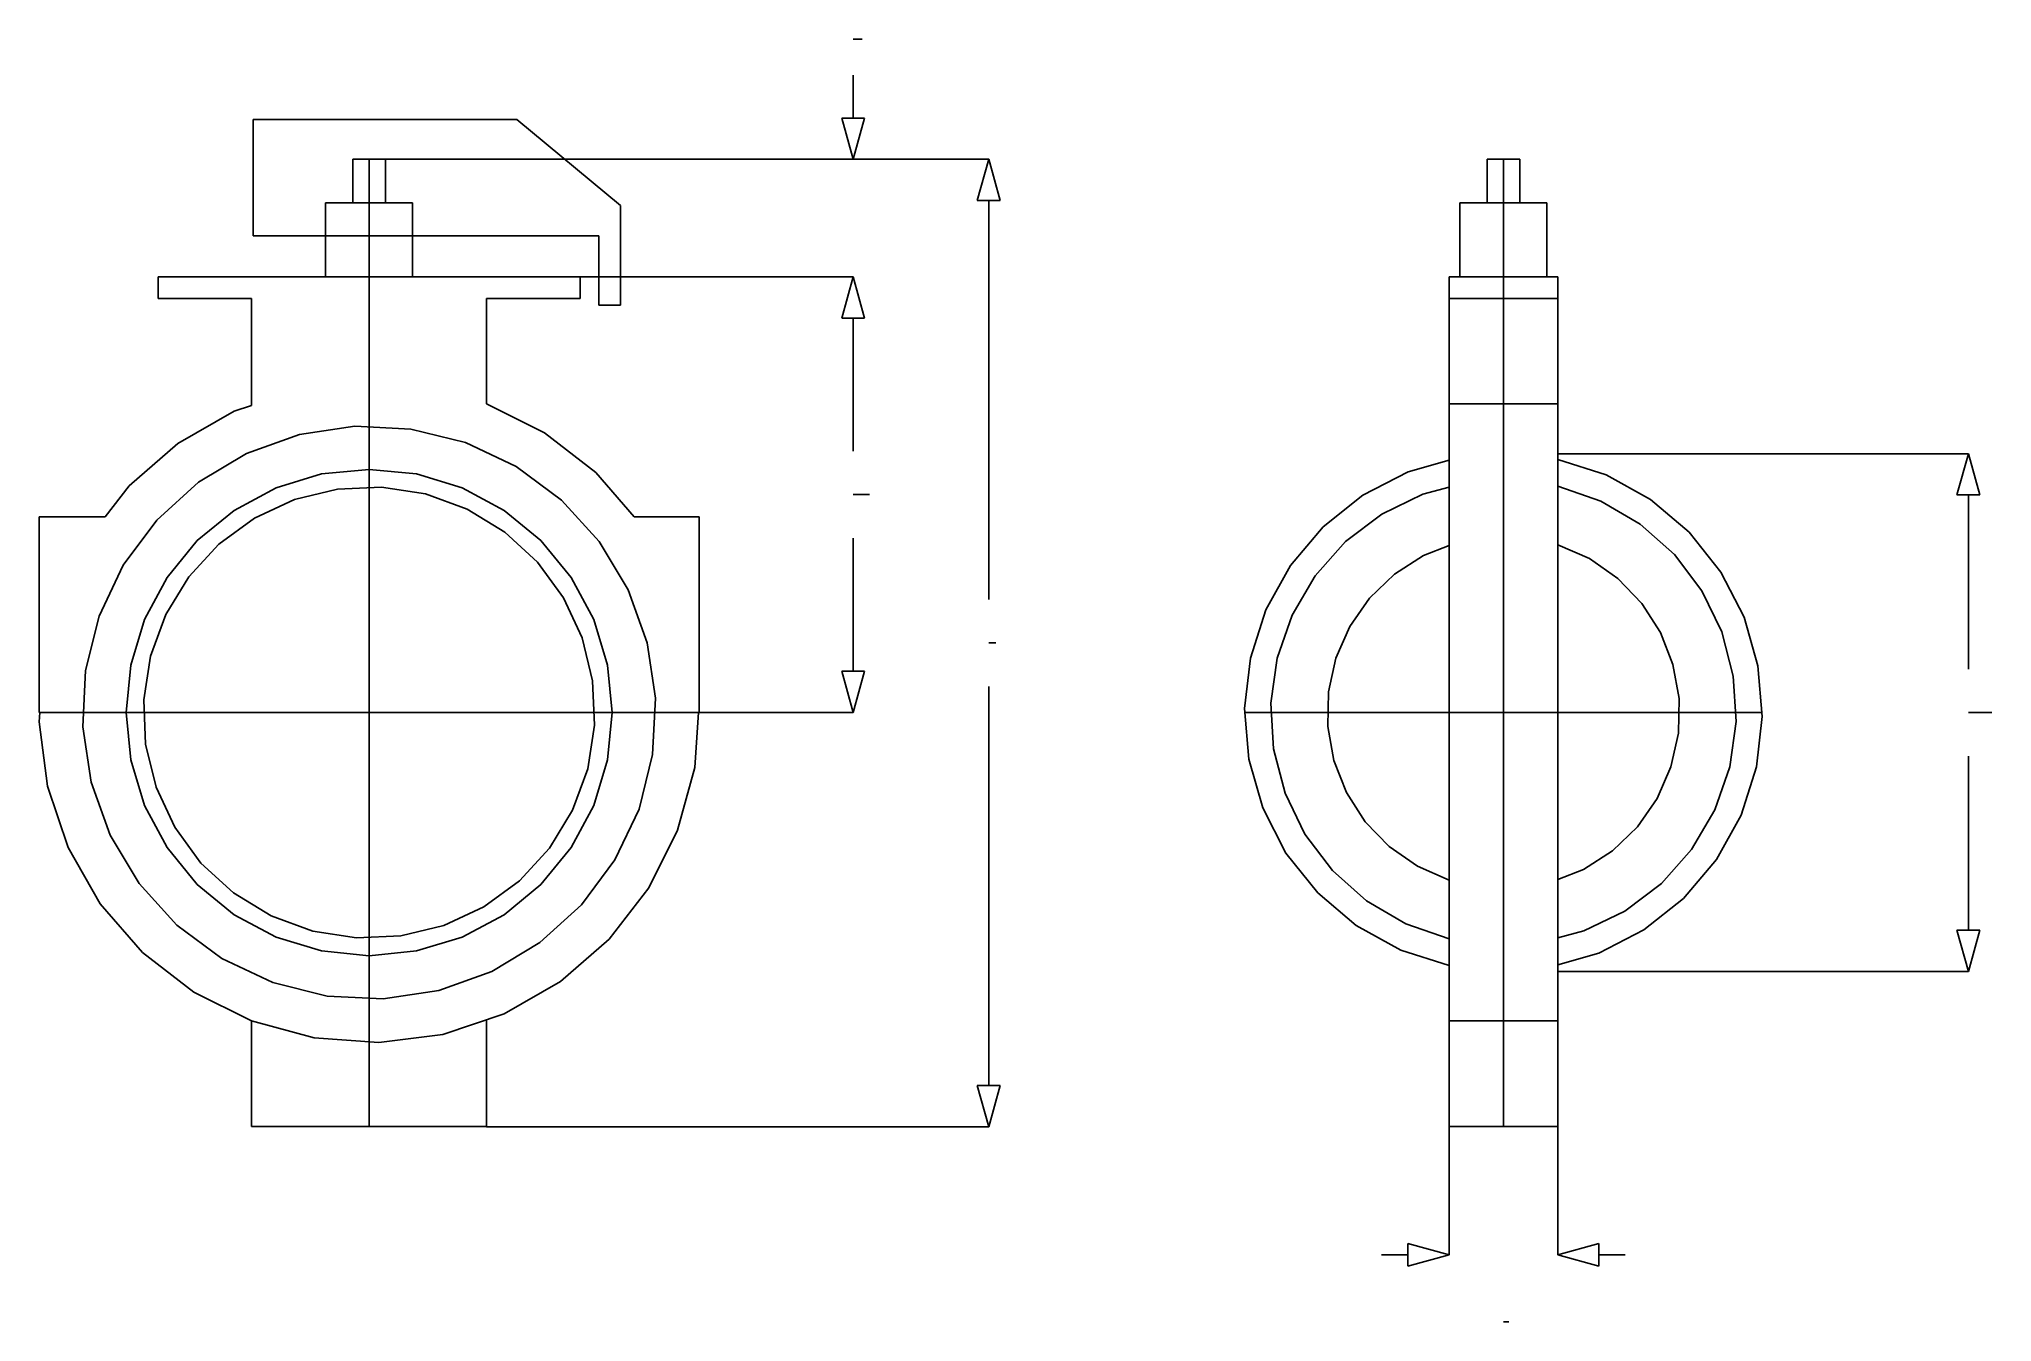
# Model space of a CAD drawing. Extents: x 445 to 1522, y 227 to 935.
import ezdxf

# ---------------------------------------------------------------- set-up
doc = ezdxf.new("R2010")
doc.units = 0
doc.header["$MEASUREMENT"] = 0
doc.layers.add('COMPONENT', color=7, linetype='CONTINUOUS')
doc.layers.add('DIMENISIONSLINES', color=3, linetype='CONTINUOUS')

msp = doc.modelspace()

# ---------------------------------------------------------------- linework, layer by layer
at = {"layer": 'COMPONENT', "color": 5, "linetype": 'Continuous'}
for p, q in [((893.9, 935.1), (898.9, 935.1)), ((893.9, 683.8), (902.9, 683.8)), ((968.7, 602), (972.7, 602)), ((1509.2, 563.6), (1522.2, 563.6)), ((1252.7, 227.5), (1255.7, 227.5))]:
    msp.add_line(p, q, dxfattribs=at)
at = {"layer": 'COMPONENT', "color": 7, "linetype": 'Continuous'}
for p, q in [((708.3, 890.8), (562.9, 890.8)), ((562.9, 890.8), (562.9, 826.5)), ((765.6, 843.2), (708.3, 890.8)), ((617.9, 844.8), (617.9, 868.8)), ((635.9, 868.8), (617.9, 868.8)), ((635.9, 844.8), (635.9, 868.8)), ((1261.7, 868.8), (1243.7, 868.8)), ((1243.7, 844.8), (1243.7, 868.8)), ((1261.7, 844.8), (1261.7, 868.8)), ((602.9, 804), (602.9, 844.8)), ((650.9, 844.8), (602.9, 844.8)), ((650.9, 804), (650.9, 844.8)), ((765.6, 788.4), (765.6, 843.2)), ((1276.7, 844.8), (1228.7, 844.8)), ((1228.7, 804), (1228.7, 844.8)), ((1276.7, 804), (1276.7, 844.8)), ((562.9, 826.5), (686.9, 826.5)), ((562.9, 826.5), (753.6, 826.5)), ((753.6, 826.5), (753.6, 788.4)), ((510.5, 792), (510.5, 804)), ((743.3, 804), (510.5, 804)), ((743.3, 792), (743.3, 804)), ((1222.7, 804), (1222.7, 335.3)), ((1222.7, 804), (1282.7, 804)), ((1282.7, 804), (1282.7, 335.3)), ((562.1, 792), (510.5, 792)), ((562.1, 792), (562.1, 733)), ((743.3, 792), (691.7, 792)), ((691.7, 792), (691.7, 733.8)), ((753.6, 788.4), (765.6, 788.4)), ((1222.7, 792), (1282.7, 792)), ((562.1, 733), (552.4, 729.8)), ((723.7, 717.9), (691.7, 733.8)), ((1222.7, 733.8), (1282.7, 733.8)), ((552.4, 729.8), (521.4, 712.1)), ((521.4, 712.1), (494.5, 688.6)), ((588.4, 717), (559.3, 706.5)), ((619.1, 721.5), (588.4, 717)), ((650, 720), (619.1, 721.5)), ((680.1, 712.5), (650, 720)), ((708.1, 699.3), (680.1, 712.5)), ((751.9, 696.1), (723.7, 717.9)), ((559.3, 706.5), (532.7, 690.6)), ((1222.7, 702.9), (1200.1, 696.4)), ((1309.3, 694.7), (1282.7, 703.2)), ((532.7, 690.6), (509.7, 669.8)), ((600.7, 695.2), (575.6, 687.5)), ((626.9, 697.7), (600.7, 695.2)), ((653.1, 695.2), (626.9, 697.7)), ((678.2, 687.5), (653.1, 695.2)), ((733, 680.8), (708.1, 699.3)), ((773.2, 671.6), (751.9, 696.1)), ((1200.1, 696.4), (1175.2, 683.6)), ((1333.8, 681.1), (1309.3, 694.7)), ((494.5, 688.6), (481.3, 671.6)), ((575.6, 687.5), (552.4, 675.1)), ((585.7, 681.1), (563.6, 670.8)), ((609.5, 686.9), (585.7, 681.1)), ((633.8, 687.9), (609.5, 686.9)), ((658, 684.2), (633.8, 687.9)), ((680.9, 675.8), (658, 684.2)), ((701.4, 675.1), (678.2, 687.5)), ((753.9, 657.9), (733, 680.8)), ((1175.2, 683.6), (1153.3, 666.1)), ((1208.3, 684.1), (1185.6, 673.1)), ((1222.7, 687.9), (1208.3, 684.1)), ((1306.5, 680.2), (1282.7, 688.5)), ((1328.2, 667.5), (1306.5, 680.2)), ((1355.2, 663.1), (1333.8, 681.1)), ((444.8, 563.6), (444.8, 671.6)), ((481.3, 671.6), (444.8, 671.6)), ((509.7, 669.8), (491.3, 644.9)), ((552.4, 675.1), (532.1, 658.5)), ((563.6, 670.8), (543.9, 656.4)), ((701.7, 663.1), (680.9, 675.8)), ((721.7, 658.5), (701.4, 675.1)), ((809, 671.6), (773.2, 671.6)), ((809, 563.6), (809, 671.6)), ((1185.6, 673.1), (1165.5, 657.9)), ((532.1, 658.5), (515.4, 638.1)), ((719.7, 646.6), (701.7, 663.1)), ((738.4, 638.1), (721.7, 658.5)), ((769.8, 631.3), (753.9, 657.9)), ((1153.3, 666.1), (1135.2, 644.8)), ((1165.5, 657.9), (1148.8, 639.1)), ((1347, 650.8), (1328.2, 667.5)), ((1372.6, 641.1), (1355.2, 663.1)), ((543.9, 656.4), (527.4, 638.5)), ((734.1, 626.9), (719.7, 646.6)), ((1208.5, 650.2), (1192.5, 639.9)), ((1222.7, 655.8), (1208.5, 650.2)), ((1300.1, 648.5), (1282.7, 656.1)), ((1315.8, 637.6), (1300.1, 648.5)), ((1362.2, 630.7), (1347, 650.8)), ((491.3, 644.9), (478, 616.8)), ((515.4, 638.1), (503, 615)), ((527.4, 638.5), (514.7, 617.6)), ((750.8, 615), (738.4, 638.1)), ((1135.2, 644.8), (1121.6, 620.3)), ((1148.8, 639.1), (1136.1, 617.4)), ((1192.5, 639.9), (1178.7, 626.7)), ((1329, 623.8), (1315.8, 637.6)), ((1385.4, 616.3), (1372.6, 641.1)), ((744.4, 604.8), (734.1, 626.9)), ((780.3, 602.1), (769.8, 631.3)), ((1178.7, 626.7), (1167.9, 611.1)), ((1373.2, 608.1), (1362.2, 630.7)), ((478, 616.8), (470.5, 586.8)), ((503, 615), (495.4, 589.8)), ((514.7, 617.6), (506.3, 594.7)), ((758.4, 589.8), (750.8, 615)), ((1121.6, 620.3), (1113.1, 593.6)), ((1136.1, 617.4), (1127.8, 593.6)), ((1339.3, 607.8), (1329, 623.8)), ((1393.1, 589.3), (1385.4, 616.3)), ((750.2, 581.1), (744.4, 604.8)), ((1167.9, 611.1), (1160.2, 593.6)), ((1346.2, 590.1), (1339.3, 607.8)), ((1379.5, 583.7), (1373.2, 608.1)), ((506.3, 594.7), (502.6, 570.6)), ((784.8, 571.5), (780.3, 602.1)), ((1113.1, 593.6), (1109.9, 565.8)), ((1127.8, 593.6), (1124.4, 568.7)), ((1160.2, 593.6), (1156.1, 575)), ((470.5, 586.8), (469, 555.8)), ((495.4, 589.8), (492.8, 563.6)), ((761, 563.6), (758.4, 589.8)), ((1349.6, 571.3), (1346.2, 590.1)), ((1381, 558.6), (1379.5, 583.7)), ((1395.5, 561.4), (1393.1, 589.3)), ((751.2, 556.7), (750.2, 581.1)), ((783.3, 540.5), (784.8, 571.5)), ((1156.1, 575), (1155.8, 556)), ((1349.2, 552.2), (1349.6, 571.3)), ((445.2, 563.6), (444.9, 558.4)), ((492.8, 563.6), (495.4, 537.5)), ((502.6, 570.6), (503.6, 546.2)), ((758.4, 537.5), (761, 563.6)), ((806.5, 533.3), (808.6, 563.7)), ((1109.9, 565.8), (1112.2, 537.9)), ((1124.4, 568.7), (1125.9, 543.6)), ((1392.3, 533.6), (1395.5, 561.4)), ((444.9, 558.4), (449.4, 523)), ((469, 555.8), (473.6, 525.2)), ((747.5, 532.6), (751.2, 556.7)), ((1155.8, 556), (1159.1, 537.2)), ((1345.1, 533.6), (1349.2, 552.2)), ((1377.5, 533.6), (1381, 558.6)), ((503.6, 546.2), (509.4, 522.5)), ((775.8, 510.4), (783.3, 540.5)), ((1125.9, 543.6), (1132.2, 519.2)), ((495.4, 537.5), (503, 512.3)), ((739.1, 509.7), (747.5, 532.6)), ((750.8, 512.3), (758.4, 537.5)), ((797.1, 498.8), (806.5, 533.3)), ((1112.2, 537.9), (1119.9, 511)), ((1159.1, 537.2), (1166.1, 519.5)), ((1337.5, 516.2), (1345.1, 533.6)), ((1369.3, 509.9), (1377.5, 533.6)), ((1383.8, 507), (1392.3, 533.6)), ((449.4, 523), (460.8, 489.1)), ((473.6, 525.2), (484, 496)), ((509.4, 522.5), (519.7, 500.3)), ((1132.2, 519.2), (1143.2, 496.6)), ((1166.1, 519.5), (1176.4, 503.4)), ((503, 512.3), (515.4, 489.1)), ((726.4, 488.8), (739.1, 509.7)), ((738.4, 489.1), (750.8, 512.3)), ((762.5, 482.4), (775.8, 510.4)), ((1119.9, 511), (1132.7, 486.1)), ((1326.6, 500.5), (1337.5, 516.2)), ((1356.5, 488.1), (1369.3, 509.9)), ((1370.2, 482.5), (1383.8, 507)), ((484, 496), (500, 469.4)), ((519.7, 500.3), (534.1, 480.6)), ((781.2, 466.9), (797.1, 498.8)), ((1143.2, 496.6), (1158.4, 476.5)), ((1176.4, 503.4), (1189.6, 489.7)), ((1312.9, 487.3), (1326.6, 500.5)), ((460.8, 489.1), (478.5, 458.1)), ((515.4, 489.1), (532.1, 468.8)), ((709.9, 470.8), (726.4, 488.8)), ((721.7, 468.8), (738.4, 489.1)), ((1132.7, 486.1), (1150.2, 464.2)), ((1189.6, 489.7), (1205.2, 478.8)), ((1296.8, 477), (1312.9, 487.3)), ((1339.8, 469.3), (1356.5, 488.1)), ((534.1, 480.6), (552.1, 464.1)), ((744.1, 457.5), (762.5, 482.4)), ((1158.4, 476.5), (1177.2, 459.8)), ((1205.2, 478.8), (1222.7, 471.2)), ((1282.7, 471.5), (1296.8, 477)), ((1352.1, 461.1), (1370.2, 482.5)), ((500, 469.4), (520.8, 446.4)), ((532.1, 468.8), (552.4, 452.1)), ((552.1, 464.1), (572.9, 451.4)), ((690.2, 456.4), (709.9, 470.8)), ((701.4, 452.1), (721.7, 468.8)), ((759.3, 438.6), (781.2, 466.9)), ((1150.2, 464.2), (1171.5, 446.1)), ((1319.7, 454.1), (1339.8, 469.3)), ((478.5, 458.1), (501.9, 431.2)), ((668.1, 446.1), (690.2, 456.4)), ((721.1, 436.7), (744.1, 457.5)), ((1177.2, 459.8), (1198.9, 447)), ((1297.1, 443.2), (1319.7, 454.1)), ((1330.2, 443.7), (1352.1, 461.1)), ((520.8, 446.4), (545.7, 428)), ((552.4, 452.1), (575.6, 439.7)), ((572.9, 451.4), (595.9, 443.1)), ((595.9, 443.1), (620, 439.3)), ((644.4, 440.4), (668.1, 446.1)), ((678.2, 439.7), (701.4, 452.1)), ((1171.5, 446.1), (1196, 432.6)), ((1198.9, 447), (1222.7, 438.8)), ((1282.7, 439.4), (1297.1, 443.2)), ((1305.3, 430.9), (1330.2, 443.7)), ((501.9, 431.2), (530.2, 409.4)), ((575.6, 439.7), (600.7, 432.1)), ((600.7, 432.1), (626.9, 429.5)), ((620, 439.3), (644.4, 440.4)), ((626.9, 429.5), (653.1, 432.1)), ((653.1, 432.1), (678.2, 439.7)), ((694.6, 420.7), (721.1, 436.7)), ((732.4, 415.2), (759.3, 438.6)), ((1196, 432.6), (1222.7, 424)), ((545.7, 428), (573.7, 414.8)), ((665.4, 410.3), (694.6, 420.7)), ((1282.7, 424.4), (1305.3, 430.9)), ((573.7, 414.8), (603.8, 407.2)), ((634.7, 405.7), (665.4, 410.3)), ((701.4, 397.5), (732.4, 415.2)), ((530.2, 409.4), (562.1, 393.5)), ((603.8, 407.2), (634.7, 405.7)), ((562.1, 335.3), (562.1, 393.5)), ((562.1, 393.5), (596.6, 384.1)), ((667.6, 386.1), (701.4, 397.5)), ((691.7, 335.1), (691.7, 393.5)), ((1222.7, 393.5), (1282.7, 393.5)), ((596.6, 384.1), (632.2, 381.6)), ((632.2, 381.6), (667.6, 386.1)), ((691.7, 335.3), (562.1, 335.3)), ((1222.7, 335.3), (1282.7, 335.3))]:
    msp.add_line(p, q, dxfattribs=at)
at = {"layer": 'COMPONENT', "color": 4, "linetype": 'Continuous'}
for p, q in [((626.9, 335.3), (626.9, 868.8)), ((1252.7, 868.8), (1252.7, 335.3)), ((809, 563.6), (444.8, 563.6)), ((1109.9, 563.6), (1395.5, 563.6))]:
    msp.add_line(p, q, dxfattribs=at)
at = {"layer": 'DIMENISIONSLINES', "color": 3, "linetype": 'Continuous'}
for p, q in [((893.9, 915.1), (893.9, 891.5)), ((893.9, 868.8), (887.6, 891.5)), ((900.2, 891.5), (887.6, 891.5)), ((893.9, 868.8), (900.2, 891.5)), ((635.9, 868.8), (968.7, 868.8)), ((968.7, 868.8), (962.4, 846)), ((968.7, 868.8), (975, 846)), ((975, 846), (962.4, 846)), ((968.7, 846), (968.7, 626)), ((743.3, 804), (893.9, 804)), ((893.9, 804), (887.6, 781.2)), ((893.9, 804), (900.2, 781.2)), ((900.2, 781.2), (887.6, 781.2)), ((893.9, 781.2), (893.9, 707.8)), ((1282.7, 706.4), (1509.2, 706.4)), ((1509.2, 706.4), (1502.9, 683.7)), ((1509.2, 706.4), (1515.5, 683.7)), ((1515.5, 683.7), (1502.9, 683.7)), ((1509.2, 683.7), (1509.2, 587.6)), ((893.9, 659.8), (893.9, 586.4)), ((893.9, 563.6), (887.6, 586.4)), ((900.2, 586.4), (887.6, 586.4)), ((893.9, 563.6), (900.2, 586.4)), ((968.7, 578), (968.7, 357.9)), ((809, 563.6), (893.9, 563.6)), ((1509.2, 539.6), (1509.2, 443.6)), ((1509.2, 420.8), (1502.9, 443.6)), ((1515.5, 443.6), (1502.9, 443.6)), ((1509.2, 420.8), (1515.5, 443.6)), ((1282.7, 420.8), (1509.2, 420.8)), ((968.7, 335.1), (962.4, 357.9)), ((975, 357.9), (962.4, 357.9)), ((968.7, 335.1), (975, 357.9)), ((691.7, 335.1), (968.7, 335.1)), ((1222.7, 335.3), (1222.7, 264.5)), ((1282.7, 335.3), (1282.7, 264.5)), ((1222.7, 264.5), (1199.9, 270.8)), ((1199.9, 258.2), (1199.9, 270.8)), ((1282.7, 264.5), (1305.4, 270.8)), ((1305.4, 258.2), (1305.4, 270.8)), ((1199.9, 264.5), (1185.4, 264.5)), ((1222.7, 264.5), (1199.9, 258.2)), ((1282.7, 264.5), (1305.4, 258.2)), ((1319.9, 264.5), (1305.4, 264.5))]:
    msp.add_line(p, q, dxfattribs=at)

doc.saveas('drawing.dxf')
